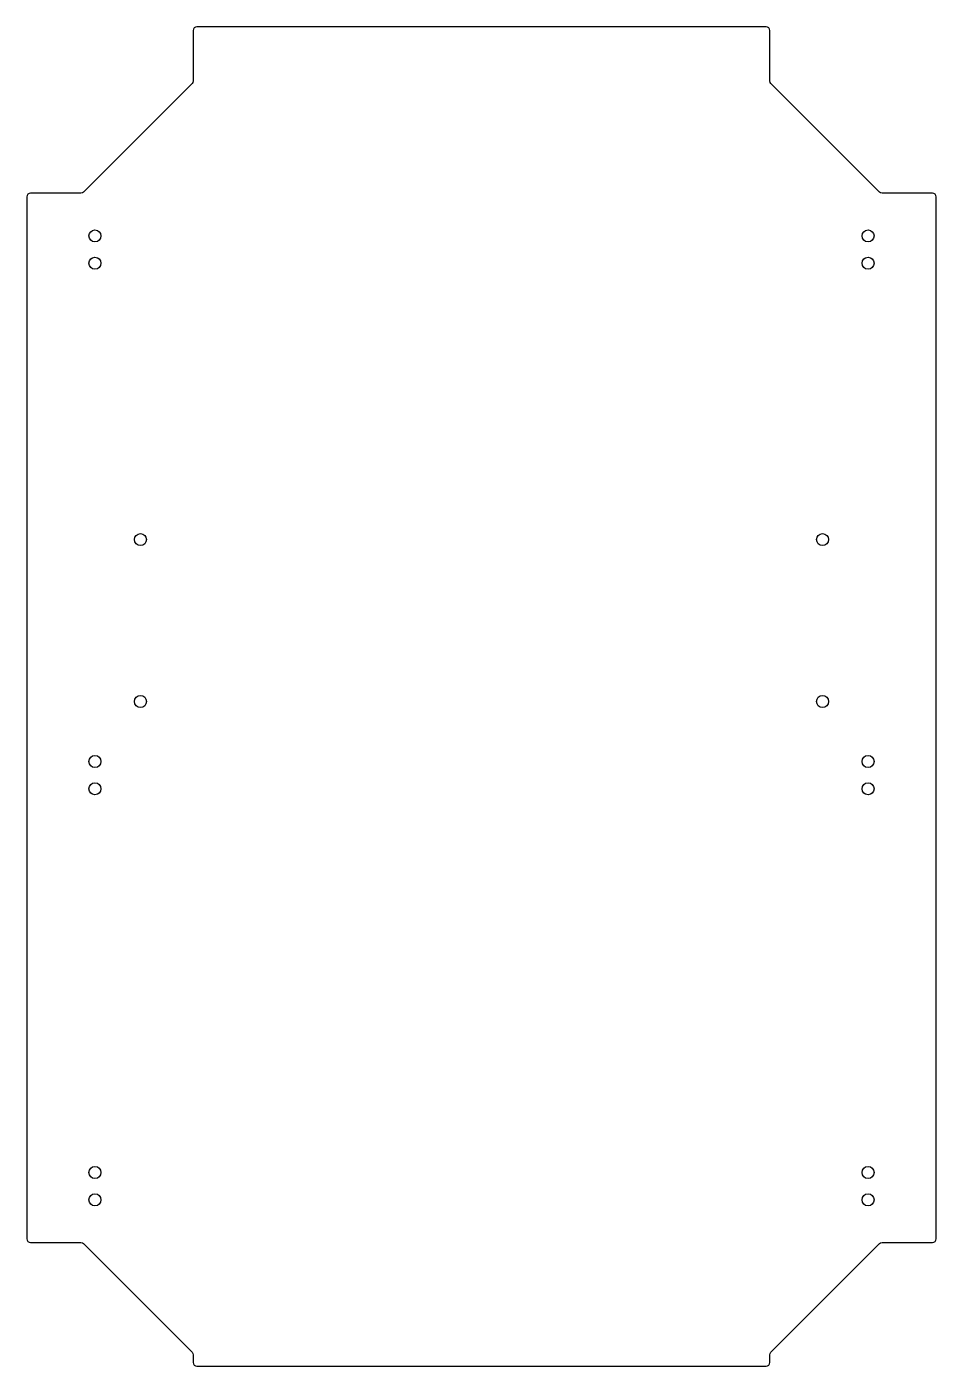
# Model space of a CAD drawing. Header units: millimetres. Extents: x -250 to 250, y -472 to 265.
import ezdxf

# ---------------------------------------------------------------- set-up
doc = ezdxf.new("R2010")
doc.units = ezdxf.units.MM
doc.layers.add('CUTOUTS', color=1, linetype='CONTINUOUS')
doc.layers.add('PERIMETER', color=5, linetype='CONTINUOUS')

msp = doc.modelspace()

# ---------------------------------------------------------------- linework, layer by layer
at = {"layer": 'CUTOUTS'}
for centre in [(-212.5, 150), (212.5, 150), (-212.5, 135), (212.5, 135), (-187.5, -17), (187.5, -17), (-187.5, -106), (187.5, -106), (-212.5, -139), (212.5, -139), (-212.5, -154), (212.5, -154), (-212.5, -365), (212.5, -365), (-212.5, -380), (212.5, -380)]:
    msp.add_circle(centre, 3.3, dxfattribs=at)
at = {"layer": 'PERIMETER'}
msp.add_lwpolyline([(159.09, -463.79), (218.79, -404.09, -0.198912), (220.21, -403.5), (248, -403.5, 0.414214), (250, -401.5), (250, 171.5, 0.414214), (248, 173.5), (220.21, 173.5, -0.198912), (218.79, 174.09), (159.09, 233.79, -0.198912), (158.5, 235.21), (158.5, 263, 0.414214), (156.5, 265), (-156.5, 265, 0.414214), (-158.5, 263), (-158.5, 235.21, -0.198912), (-159.09, 233.79), (-218.79, 174.09, -0.198912), (-220.21, 173.5), (-248, 173.5, 0.414214), (-250, 171.5), (-250, -401.5, 0.414214), (-248, -403.5), (-220.21, -403.5, -0.198912), (-218.79, -404.09), (-159.09, -463.79, -0.198912), (-158.5, -465.21), (-158.5, -469.5, 0.414214), (-156.5, -471.5), (156.5, -471.5, 0.414214), (158.5, -469.5), (158.5, -465.21, -0.198912)], format="xyb", close=True, dxfattribs=at)

doc.saveas('drawing.dxf')
